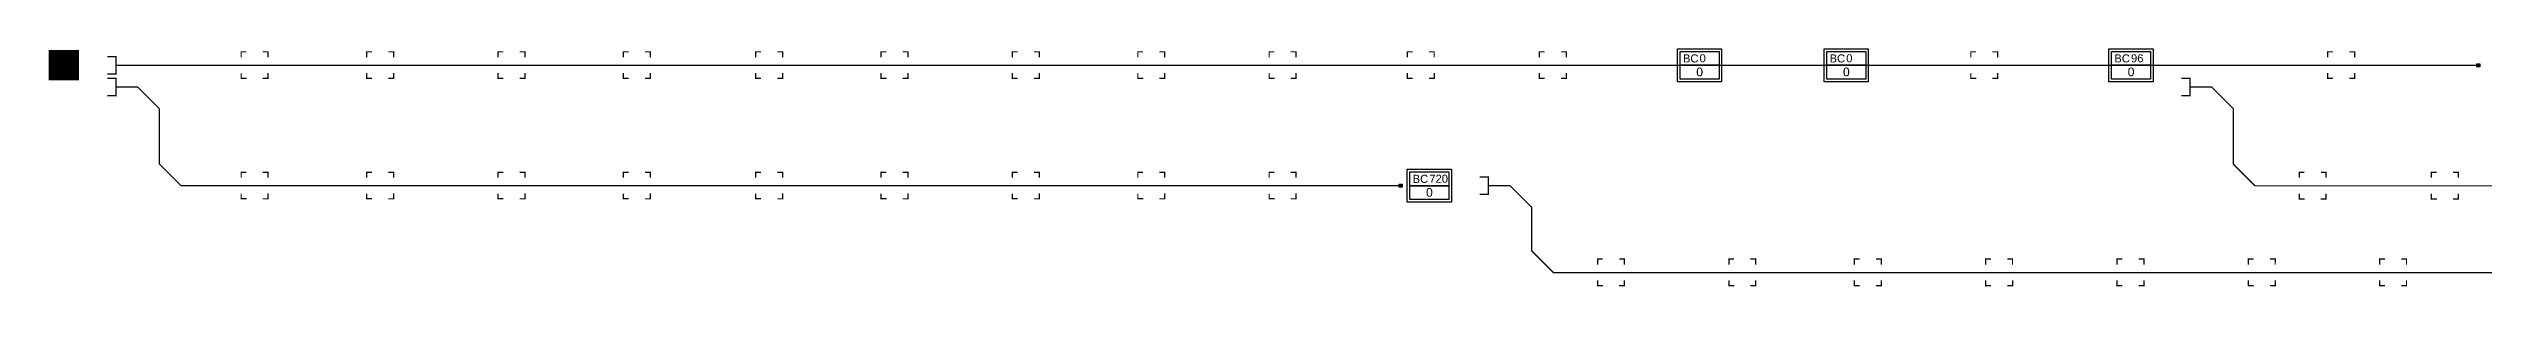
# Model space of a CAD drawing. Header units: millimetres. Extents: x -4 to 2367, y -186 to 4.
# Drawn here: x -4 to 558, y -57 to 4 of the extents above; entities that cross this region are included whole.
import ezdxf
from ezdxf.enums import TextEntityAlignment as Align

# ---------------------------------------------------------------- set-up
doc = ezdxf.new("R2010")
doc.units = ezdxf.units.MM
doc.header["$PDMODE"] = 35
for name, color, linetype in [('1 - 096Fo Conduite', 30, '96Fo'), ('1 - 720Fo Conduite', 1, '720Fo'), ('BPE', 122, 'Continuous'), ('BPECHB', 7, 'Continuous'), ('BPEFACADE', 7, 'Continuous'), ('NRO', 7, 'Continuous'), ('PDTCHB', 7, 'Continuous'), ('PDTCHB-AC', 7, 'Continuous'), ('PM', 7, 'Continuous')]:
    doc.layers.add(name, color=color, linetype=linetype)
doc.styles.add('arial', font='Arial')
doc.styles.get("Standard").update_dxf_attribs({"font": 'Arial'})
doc.styles.add('TimeNR', font='Arial')
doc.linetypes.add('720Fo', pattern='A,4,-0.5,["720Fo",Standard,S=1,R=0,X=0,Y=-0.5],-4.45', length=8.95)
doc.linetypes.add('96Fo', pattern='A,4,-0.5,["96Fo",Standard,S=1,R=0,X=0,Y=-0.5],-3.65', length=8.15)

# ---------------------------------------------------------------- blocks, each defined once
blk = doc.blocks.new('BPECHB')
at = {"color": 122, "linetype": 'Continuous', "flags": 128}
for points in [[(-5.09, 3.81), (5.09, 3.81), (5.09, -3.81), (-5.09, -3.81)], [(-4.49, 3.21), (4.49, 3.21), (4.49, -3.21), (-4.49, -3.21)]]:
    blk.add_lwpolyline(points, close=True, dxfattribs=at)
at = {"color": 122, "flags": 128}
for points in [[(-4.49, 3.21), (4.49, 3.21), (4.49, 0), (-4.49, 0)], [(-4.49, 0), (4.49, 0), (4.49, -3.21), (-4.49, -3.21)]]:
    blk.add_lwpolyline(points, close=True, dxfattribs=at)
at = {"color": 122}
blk.add_text(' BC', height=1.844, dxfattribs=at).set_placement((-4.55, 0.66))
at = {"color": 122, "flags": 1}
blk.add_attdef('NOE_NUM', text='', height=2, dxfattribs=at).set_placement((0.27, 7.15), align=Align.MIDDLE_CENTER)
at = {"color": 122, "linetype": 'ByBlock', "style": 'TimeNR'}
blk.add_attdef('NOE_NBEPIS', text='', height=1.84, dxfattribs=at).set_placement((0, 1.61), align=Align.MIDDLE_LEFT)
at = {"color": 122, "style": 'arial'}
blk.add_attdef('NOE_NBLR', text='', height=2, dxfattribs=at).set_placement((0.02, -1.53), align=Align.MIDDLE_CENTER)
at = {"flags": 1}
for tag, p in [('MAT_REF', (0.24, -5.73)), ('NOE_USAGE', (0.24, -7.73)), ('ADR_INSEE', (0.25, -10.73)), ('ADR_VILLE', (0.25, -9.73)), ('MAT_CAPA', (0.24, -6.73)), ('ADR_CPLT', (0.25, -10.23)), ('NOE_TYPE', (0.24, -6.23)), ('ADR_VOIE', (0.25, -9.23)), ('ADR_NUM', (0.25, -8.73)), ('ADR_CP', (0.25, -11.23)), ('.', (0.24, -8.23)), ('INF_NATURE', (0.24, -12.73)), ('INF_PROPRI', (0.24, -13.23)), ('SEC_NUM', (0.24, -12.23))]:
    blk.add_attdef(tag, text='', height=0.3, dxfattribs=at).set_placement(p, align=Align.MIDDLE_CENTER)
blk.add_attdef('NOE_POSE', text='', height=0.3, dxfattribs=at).set_placement((-0.88, -7.18), align=Align.MIDDLE_LEFT)
blk.add_attdef('INF_NUM', text='', height=0.3, dxfattribs=at).set_placement((1.24, -11.67), align=Align.MIDDLE_RIGHT)
blk = doc.blocks.new('BLKSYN.001')
at = {"layer": 'BPE', "linetype": 'ByBlock'}
ref = blk.add_blockref('BPECHB', (0, 0), dxfattribs=at)
ref.add_attrib('NOE_NBEPIS', '0', dxfattribs={"layer": '0', "height": 1.84, "style": 'TimeNR'}).set_placement((0, 1.61), align=Align.MIDDLE_LEFT)
ref.add_attrib('NOE_NBLR', '0', dxfattribs={"layer": '0', "height": 2, "style": 'arial'}).set_placement((0.02, -1.53), align=Align.MIDDLE_CENTER)
blk = doc.blocks.new('BLKSYN.013')
at = {"layer": 'BPE', "linetype": 'ByBlock'}
ref = blk.add_blockref('BPECHB', (0, 0), dxfattribs=at)
ref.add_attrib('NOE_NBEPIS', '0', dxfattribs={"layer": '0', "height": 1.84, "style": 'TimeNR'}).set_placement((0, 1.61), align=Align.MIDDLE_LEFT)
ref.add_attrib('NOE_NBLR', '0', dxfattribs={"layer": '0', "height": 2, "style": 'arial'}).set_placement((0.02, -1.53), align=Align.MIDDLE_CENTER)
blk = doc.blocks.new('BLKSYN.023')
at = {"layer": 'BPE', "linetype": 'ByBlock'}
ref = blk.add_blockref('BPECHB', (0, 0), dxfattribs=at)
ref.add_attrib('NOE_NBEPIS', '96', dxfattribs={"layer": '0', "height": 1.844, "style": 'TimeNR'}).set_placement((0, 1.61), align=Align.MIDDLE_LEFT)
ref.add_attrib('NOE_NBLR', '0', dxfattribs={"layer": '0', "height": 2, "style": 'arial'}).set_placement((0.02, -1.53), align=Align.MIDDLE_CENTER)
blk = doc.blocks.new('BLKSYN.186')
at = {"layer": 'BPE', "linetype": 'ByBlock'}
ref = blk.add_blockref('BPECHB', (0, 0), dxfattribs=at)
ref.add_attrib('NOE_NBEPIS', '720', dxfattribs={"layer": '0', "height": 1.844, "style": 'TimeNR'}).set_placement((0, 1.61), align=Align.MIDDLE_LEFT)
ref.add_attrib('NOE_NBLR', '0', dxfattribs={"layer": '0', "height": 2, "style": 'arial'}).set_placement((0.02, -1.53), align=Align.MIDDLE_CENTER)
blk = doc.blocks.new('PDTCHB-AC')
at = {"layer": 'BPEFACADE', "color": 10, "linetype": 'Continuous', "const_width": 0.3, "flags": 128}
for points in [[(-3.109863, 1.852839), (-3.109985, 3.09603), (-1.890085, 3.09603)], [(3.09515, 1.854033), (3.095272, 3.097224), (1.875372, 3.097224)], [(-1.866312, -3.016638), (-3.109503, -3.016961), (-3.1097, -1.797061)], [(3.097978, -1.776809), (3.097978, -3.02), (1.872531, -3.02)]]:
    blk.add_lwpolyline(points, dxfattribs=at)
blk = doc.blocks.new('BLKSYN.002')
at = {"layer": 'BPECHB', "linetype": 'ByBlock'}
blk.add_blockref('PDTCHB-AC', (0, 0), dxfattribs=at)
blk = doc.blocks.new('BLKSYN.187')
at = {"layer": 'BPECHB', "linetype": 'ByBlock'}
blk.add_blockref('PDTCHB-AC', (0, 0), dxfattribs=at)
blk = doc.blocks.new('PDTCHB')
at = {"layer": 'BPEFACADE', "color": 7, "linetype": 'Continuous', "const_width": 0.3, "flags": 128}
for points in [[(-3.109863, 1.852839), (-3.109985, 3.09603), (-1.890085, 3.09603)], [(3.09515, 1.854033), (3.095272, 3.097224), (1.875372, 3.097224)], [(-1.866312, -3.016638), (-3.109503, -3.016961), (-3.1097, -1.797061)], [(3.097978, -1.776809), (3.097978, -3.02), (1.872531, -3.02)]]:
    blk.add_lwpolyline(points, dxfattribs=at)
blk = doc.blocks.new('BLKSYN.003')
at = {"layer": 'PDTCHB-AC', "linetype": 'ByBlock'}
blk.add_blockref('PDTCHB', (0, 0), dxfattribs=at)
blk = doc.blocks.new('BLKSYN.004')
at = {"layer": 'PDTCHB', "linetype": 'ByBlock'}
blk.add_blockref('PDTCHB', (0, 0), dxfattribs=at)
blk = doc.blocks.new('BLKSYN.005')
at = {"layer": 'PDTCHB', "linetype": 'ByBlock'}
blk.add_blockref('PDTCHB', (0, 0), dxfattribs=at)
blk = doc.blocks.new('BLKSYN.006')
at = {"layer": 'PDTCHB', "linetype": 'ByBlock'}
blk.add_blockref('PDTCHB', (0, 0), dxfattribs=at)
blk = doc.blocks.new('BLKSYN.007')
at = {"layer": 'PDTCHB', "linetype": 'ByBlock'}
blk.add_blockref('PDTCHB', (0, 0), dxfattribs=at)
blk = doc.blocks.new('BLKSYN.008')
at = {"layer": 'PDTCHB', "linetype": 'ByBlock'}
blk.add_blockref('PDTCHB', (0, 0), dxfattribs=at)
blk = doc.blocks.new('BLKSYN.009')
at = {"layer": 'PDTCHB', "linetype": 'ByBlock'}
blk.add_blockref('PDTCHB', (0, 0), dxfattribs=at)
blk = doc.blocks.new('BLKSYN.010')
at = {"layer": 'PDTCHB', "linetype": 'ByBlock'}
blk.add_blockref('PDTCHB', (0, 0), dxfattribs=at)
blk = doc.blocks.new('BLKSYN.011')
at = {"layer": 'PDTCHB', "linetype": 'ByBlock'}
blk.add_blockref('PDTCHB', (0, 0), dxfattribs=at)
blk = doc.blocks.new('BLKSYN.012')
at = {"layer": 'PDTCHB', "linetype": 'ByBlock'}
blk.add_blockref('PDTCHB', (0, 0), dxfattribs=at)
blk = doc.blocks.new('BLKSYN.015')
at = {"layer": 'PM', "linetype": 'ByBlock'}
blk.add_blockref('PDTCHB', (0, 0), dxfattribs=at)
blk = doc.blocks.new('BLKSYN.016')
at = {"layer": 'PDTCHB', "linetype": 'ByBlock'}
blk.add_blockref('PDTCHB', (0, 0), dxfattribs=at)
blk = doc.blocks.new('BLKSYN.024')
at = {"layer": 'BPECHB', "linetype": 'ByBlock'}
blk.add_blockref('PDTCHB', (0, 0), dxfattribs=at)
blk = doc.blocks.new('BLKSYN.091')
at = {"layer": 'BPECHB', "linetype": 'ByBlock'}
blk.add_blockref('PDTCHB', (0, 0), dxfattribs=at)
blk = doc.blocks.new('BLKSYN.179')
at = {"layer": 'BPECHB', "linetype": 'ByBlock'}
blk.add_blockref('PDTCHB', (0, 0), dxfattribs=at)
blk = doc.blocks.new('BLKSYN.180')
at = {"layer": 'PDTCHB', "linetype": 'ByBlock'}
blk.add_blockref('PDTCHB', (0, 0), dxfattribs=at)
blk = doc.blocks.new('BLKSYN.181')
at = {"layer": 'PDTCHB', "linetype": 'ByBlock'}
blk.add_blockref('PDTCHB', (0, 0), dxfattribs=at)
blk = doc.blocks.new('BLKSYN.182')
at = {"layer": 'PDTCHB', "linetype": 'ByBlock'}
blk.add_blockref('PDTCHB', (0, 0), dxfattribs=at)
blk = doc.blocks.new('BLKSYN.183')
at = {"layer": 'PDTCHB', "linetype": 'ByBlock'}
blk.add_blockref('PDTCHB', (0, 0), dxfattribs=at)
blk = doc.blocks.new('BLKSYN.184')
at = {"layer": 'PDTCHB', "linetype": 'ByBlock'}
blk.add_blockref('PDTCHB', (0, 0), dxfattribs=at)
blk = doc.blocks.new('BLKSYN.185')
at = {"layer": 'PDTCHB', "linetype": 'ByBlock'}
blk.add_blockref('PDTCHB', (0, 0), dxfattribs=at)
blk = doc.blocks.new('BLKSYN.188')
at = {"layer": 'PDTCHB-AC', "linetype": 'ByBlock'}
blk.add_blockref('PDTCHB', (0, 0), dxfattribs=at)
blk = doc.blocks.new('BLKSYN.189')
at = {"layer": 'PDTCHB', "linetype": 'ByBlock'}
blk.add_blockref('PDTCHB', (0, 0), dxfattribs=at)
blk = doc.blocks.new('BLKSYN.190')
at = {"layer": 'PDTCHB', "linetype": 'ByBlock'}
blk.add_blockref('PDTCHB', (0, 0), dxfattribs=at)
blk = doc.blocks.new('BLKSYN.191')
at = {"layer": 'PDTCHB', "linetype": 'ByBlock'}
blk.add_blockref('PDTCHB', (0, 0), dxfattribs=at)
blk = doc.blocks.new('BLKSYN.192')
at = {"layer": 'PDTCHB', "linetype": 'ByBlock'}
blk.add_blockref('PDTCHB', (0, 0), dxfattribs=at)
blk = doc.blocks.new('BLKSYN.193')
at = {"layer": 'PDTCHB', "linetype": 'ByBlock'}
blk.add_blockref('PDTCHB', (0, 0), dxfattribs=at)
blk = doc.blocks.new('BLKSYN.194')
at = {"layer": 'PDTCHB', "linetype": 'ByBlock'}
blk.add_blockref('PDTCHB', (0, 0), dxfattribs=at)
blk = doc.blocks.new('BLKSYN.195')
at = {"layer": 'PDTCHB', "linetype": 'ByBlock'}
blk.add_blockref('PDTCHB', (0, 0), dxfattribs=at)
blk = doc.blocks.new('NRO')
blk.add_hatch(color=1).paths.add_polyline_path([(-3.5, 3.5), (3.5, 3.5), (3.5, -3.5), (-3.5, -3.5)])
blk.add_point((0, 0))
at = {"color": 7, "flags": 1}
for tag, p in [('NOE_NBEPISS', (0, 12.5)), ('NOE_DESIGN', (0, 12)), ('NOE_NBLR', (0, 13)), ('MAT_REF', (0, 11.5)), ('INF_DESIGN', (0, 5.5)), ('ADR_VILLE', (0, 7.5)), ('NOE_POSE', (0, 10)), ('MAT_CAPA', (0, 10.5)), ('ADR_CPLT', (0, 7)), ('NOE_TYPE', (0, 11)), ('ADR_VOIE', (0, 8)), ('ADR_NUM', (0, 8.5)), ('.', (0, 9.5)), ('.', (0, 9)), ('.', (0, 6.5)), ('.', (0, 6)), ('SECT_DESIGN', (0, 5)), ('.', (0, 4.5)), ('.', (0, 4))]:
    blk.add_attdef(tag, text='', height=0.3, dxfattribs=at).set_placement(p, align=Align.MIDDLE_CENTER)
blk.add_attdef('NOE_NUM', text='', height=1).set_placement((0, 0), align=Align.MIDDLE_CENTER)
blk = doc.blocks.new('BLKSYN.196')
at = {"layer": 'PDTCHB', "linetype": 'ByBlock'}
blk.add_blockref('NRO', (0, 0), dxfattribs=at)

msp = doc.modelspace()

# ---------------------------------------------------------------- hatches: boundary and pattern name
at = {"layer": '1 - 720Fo Conduite', "linetype": 'ByBlock'}
for points in [[(556.04, -0.35), (556.04, 0.35), (556.74, 0.35), (556.74, -0.35), (556.04, -0.35)], [(307.71, -28.08), (307.71, -27.38), (308.41, -27.38), (308.41, -28.08), (307.71, -28.08)]]:
    msp.add_hatch(color=256, dxfattribs=at).paths.add_polyline_path(points, flags=0)

# ---------------------------------------------------------------- linework, layer by layer
at = {"layer": '1 - 096Fo Conduite', "linetype": 'ByBlock', "const_width": 0.3, "flags": 128}
for points in [[(487.93, -3), (489.93, -3), (489.93, -7), (487.93, -7)], [(489.93, -5), (494.93, -5), (499.93, -10), (499.93, -22.76), (504.93, -27.76), (518.21, -27.76)], [(518.21, -27.76), (548.69, -27.76)], [(548.69, -27.76), (578.95, -27.76)]]:
    msp.add_lwpolyline(points, dxfattribs=at)
at = {"layer": '1 - 720Fo Conduite', "linetype": 'ByBlock', "const_width": 0.3, "flags": 128}
for points in [[(10, 2), (12, 2), (12, -2), (10, -2)], [(12, 0), (43.96, 0)], [(43.96, 0), (72.87, 0)], [(72.87, 0), (103.13, 0)], [(103.13, 0), (132.04, 0)], [(132.04, 0), (162.52, 0)], [(162.52, 0), (191.43, 0)], [(191.43, 0), (221.69, 0)], [(221.69, 0), (250.59, 0)], [(250.59, 0), (280.85, 0)], [(280.85, 0), (312.67, 0)], [(312.67, 0), (343.12, 0)], [(343.12, 0), (376.92, 0)], [(376.92, 0), (410.72, 0)], [(410.72, 0), (442.54, 0)], [(442.54, 0), (476.34, 0)], [(476.34, 0), (524.76, 0)], [(524.76, 0), (556.39, 0)], [(10, -3), (12, -3), (12, -7), (10, -7)], [(12, -5), (17, -5), (22, -10), (22, -22.73), (27, -27.73), (43.96, -27.73)], [(43.96, -27.73), (72.87, -27.73)], [(72.87, -27.73), (103.13, -27.73)], [(103.13, -27.73), (132.04, -27.73)], [(132.04, -27.73), (162.52, -27.73)], [(162.52, -27.73), (191.43, -27.73)], [(191.43, -27.73), (221.69, -27.73)], [(221.69, -27.73), (250.59, -27.73)], [(250.59, -27.73), (280.85, -27.73)], [(280.85, -27.73), (308.06, -27.73)], [(326.24, -25.73), (328.24, -25.73), (328.24, -29.73), (326.24, -29.73)], [(328.24, -27.73), (333.24, -27.73), (338.24, -32.73), (338.24, -42.73), (343.24, -47.73), (356.52, -47.73)], [(356.52, -47.73), (386.78, -47.73)], [(386.78, -47.73), (415.68, -47.73)], [(415.68, -47.73), (445.94, -47.73)], [(445.94, -47.73), (476.21, -47.73)], [(476.21, -47.73), (506.47, -47.73)], [(506.47, -47.73), (536.73, -47.73)], [(536.73, -47.73), (564.16, -47.73)]]:
    msp.add_lwpolyline(points, dxfattribs=at)
at = {"layer": '1 - 720Fo Conduite', "linetype": 'ByBlock', "flags": 128}
for points in [[(556.04, -0.35), (556.04, 0.35), (556.74, 0.35), (556.74, -0.35), (556.04, -0.35)], [(307.71, -28.08), (307.71, -27.38), (308.41, -27.38), (308.41, -28.08), (307.71, -28.08)]]:
    msp.add_lwpolyline(points, close=True, dxfattribs=at)

# ---------------------------------------------------------------- block references
at = {"layer": 'BPE', "linetype": 'ByBlock'}
for name, p in [('BLKSYN.001', (376.92, 0)), ('BLKSYN.013', (410.72, 0)), ('BLKSYN.023', (476.34, 0)), ('BLKSYN.186', (314.65, -27.73))]:
    msp.add_blockref(name, p, dxfattribs=at)
at = {"layer": 'NRO', "linetype": 'ByBlock'}
msp.add_blockref('BLKSYN.196', (0, 0), dxfattribs=at)
at = {"layer": 'PDTCHB', "linetype": 'ByBlock'}
for name, p in [('BLKSYN.003', (72.87, 0)), ('BLKSYN.004', (103.13, 0)), ('BLKSYN.005', (132.04, 0)), ('BLKSYN.006', (162.52, 0)), ('BLKSYN.007', (191.43, 0)), ('BLKSYN.008', (221.69, 0)), ('BLKSYN.009', (250.59, 0)), ('BLKSYN.010', (280.85, 0)), ('BLKSYN.011', (312.67, 0)), ('BLKSYN.012', (343.12, 0)), ('BLKSYN.024', (442.54, 0)), ('BLKSYN.091', (524.76, 0)), ('BLKSYN.188', (72.87, -27.73)), ('BLKSYN.189', (103.13, -27.73)), ('BLKSYN.190', (132.04, -27.73)), ('BLKSYN.191', (162.52, -27.73)), ('BLKSYN.192', (191.43, -27.73)), ('BLKSYN.193', (221.69, -27.73)), ('BLKSYN.194', (250.59, -27.73)), ('BLKSYN.195', (280.85, -27.73)), ('BLKSYN.015', (518.21, -27.76)), ('BLKSYN.016', (548.69, -27.76)), ('BLKSYN.179', (356.52, -47.73)), ('BLKSYN.180', (386.78, -47.73)), ('BLKSYN.181', (415.68, -47.73)), ('BLKSYN.182', (445.94, -47.73)), ('BLKSYN.183', (476.21, -47.73)), ('BLKSYN.184', (506.47, -47.73)), ('BLKSYN.185', (536.73, -47.73))]:
    msp.add_blockref(name, p, dxfattribs=at)
at = {"layer": 'PDTCHB-AC', "linetype": 'ByBlock'}
for name, p in [('BLKSYN.002', (43.96, 0)), ('BLKSYN.187', (43.96, -27.73))]:
    msp.add_blockref(name, p, dxfattribs=at)

doc.saveas('drawing.dxf')
